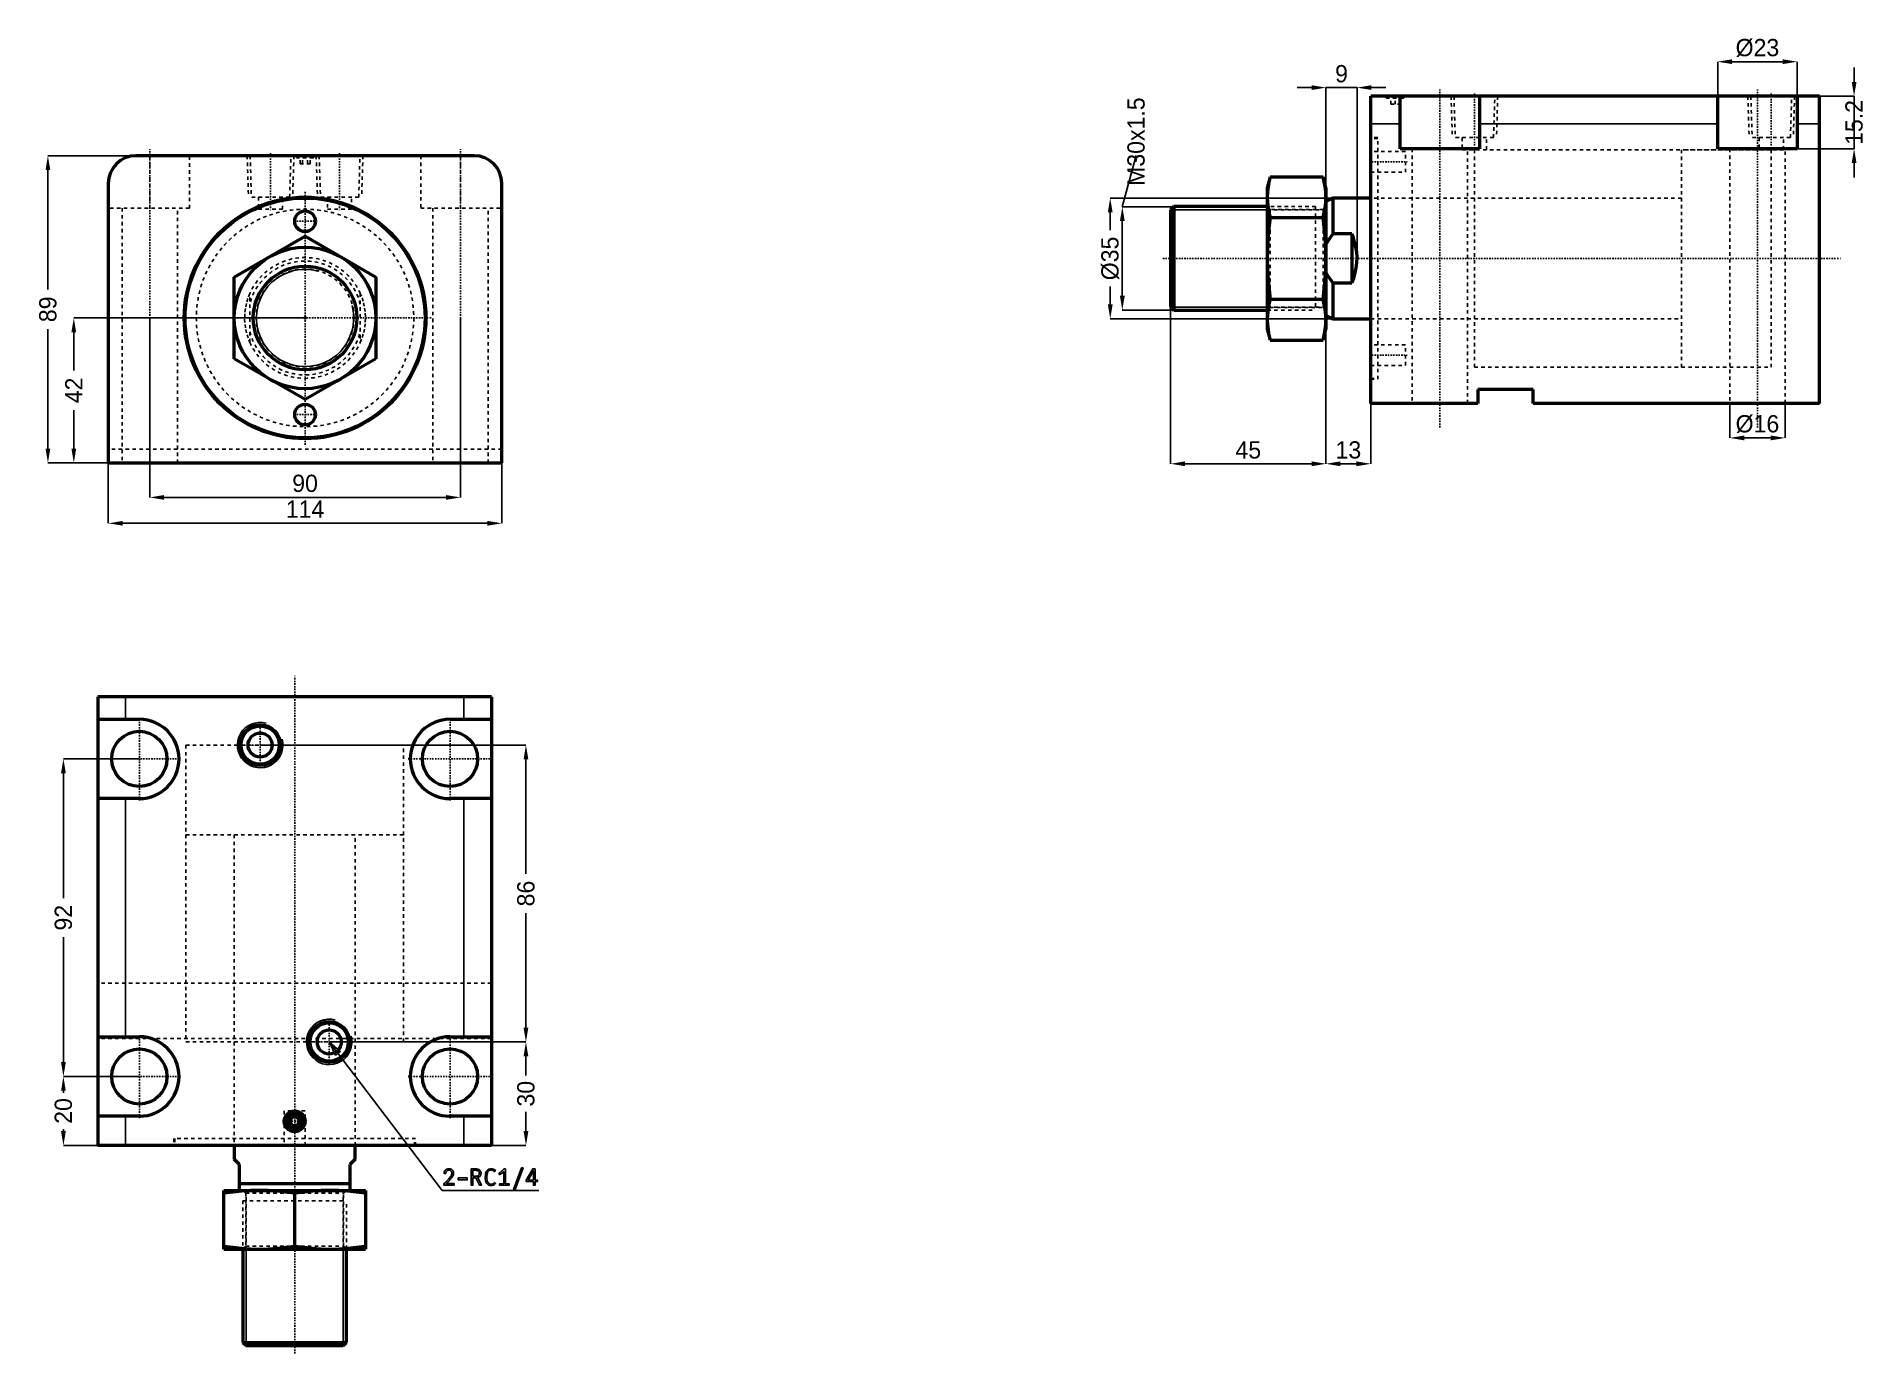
# Model space of a CAD drawing. Header units: millimetres. Extents: x -78 to 452, y -300 to 82.
import ezdxf

# ---------------------------------------------------------------- set-up
doc = ezdxf.new("R2010")
doc.units = ezdxf.units.MM
doc.linetypes.add('Center', pattern=[1.5, 0.45, -0.5, 0.05, -0.5])
doc.linetypes.add('Dashed', pattern=[2, 1, -1])
for name, color, linetype, lineweight in [('2d ConnectionPoints', 7, 'Continuous', 50), ('AM_0', 7, 'Continuous', 50), ('AM_4', 3, 'Continuous', 25), ('AM_5', 3, 'Continuous', 25), ('AM_7', 7, 'Center', 25), ('AM_9', 6, 'Dashed', 25)]:
    doc.layers.add(name, color=color, linetype=linetype, lineweight=lineweight)
doc.dimstyles.new('ISO-25', dxfattribs={"dimtxt": 2.5, "dimasz": 2.5, "dimexe": 1.25, "dimexo": 0.625, "dimtad": 1, "dimtxsty": 'Standard', "dimcen": 2.5, "dimadec": 0, "dimazin": 0, "dimtfac": 1, "dimtmove": 0, "dimatfit": 3, "dimfxl": 1, "dimarcsym": 0})

# ---------------------------------------------------------------- blocks, each defined once
blk = doc.blocks.new('1_CXHC_NUTM30X1_5_0_in_CXHC_A_EX_LA_63_60ST_0__CN_0')
at = {"layer": 'AM_0'}
for p, q in [((-20.5, 11.84), (0, 23.67)), ((0, 23.67), (20.5, 11.84)), ((-20.5, -11.84), (-20.5, 11.84)), ((20.5, 11.84), (20.5, -11.84)), ((0, -23.67), (-20.5, -11.84)), ((20.5, -11.84), (0, -23.67))]:
    blk.add_line(p, q, dxfattribs=at)
blk.add_circle((0, 0), 20.5, dxfattribs=at)
at = {"layer": 'AM_9'}
blk.add_circle((0, 0), 14.19, dxfattribs=at)
blk = doc.blocks.new('2_RODcxhc_a_sd_63_60_EX_0_in_CXHC_A_EX_LA_63_60ST_0__CN_0')
at = {"layer": 'AM_0'}
blk.add_circle((0, 0), 15, dxfattribs=at)
at = {"layer": 'AM_5'}
blk.add_arc((0, 0), 14.08, 75, 15, dxfattribs=at)
at = {"layer": 'AM_9'}
for p, q in [((-16, -7.09), (-16, 7.09)), ((16, 7.09), (16, -7.09))]:
    blk.add_line(p, q, dxfattribs=at)
for points in [[(-16, 7.09), (-16.56, 5.67), (-16.99, 4.2), (-17.29, 2.71), (-17.46, 1.19), (-17.5, -0.34), (-17.4, -1.86), (-17.17, -3.37), (-16.81, -4.85), (-16.33, -6.3), (-16, -7.09)], [(16, -7.09), (16.56, -5.67), (16.99, -4.2), (17.29, -2.71), (17.46, -1.19), (17.5, 0.34), (17.4, 1.86), (17.17, 3.37), (16.81, 4.85), (16.33, 6.3), (16, 7.09)]]:
    blk.add_lwpolyline(points, dxfattribs=at)
for radius, start, end in [(17.5, 23.8955, 156.1045), (16.5, 14.1411, 165.8589), (16.5, 194.1411, 345.8589), (17.5, 203.8955, 336.1045)]:
    blk.add_arc((0, 0), radius, start, end, dxfattribs=at)
blk = doc.blocks.new('3_bodycxhc_la_a_63_60_0_in_CXHC_A_EX_LA_63_60ST_0__CN_0')
at = {"layer": 'AM_0'}
for p, q in [((49, 47), (-49, 47)), ((-57, 39), (-57, -42)), ((57, -42), (57, 39)), ((-57, -42), (57, -42))]:
    blk.add_line(p, q, dxfattribs=at)
for centre, radius in [((0, 0), 35), ((0, 0), 34.75), ((0, 28), 3), ((0, -28), 3)]:
    blk.add_circle(centre, radius, dxfattribs=at)
for centre, start, end in [((-49, 39), 90, 180), ((49, 39), 360, 90)]:
    blk.add_arc(centre, 8, start, end, dxfattribs=at)
at = {"layer": 'AM_5', "linetype": 'Dashed'}
for p, q in [((-16.77, 47), (-16.39, 35)), ((-3.23, 47), (-3.61, 35)), ((3.23, 47), (3.61, 35)), ((16.77, 47), (16.39, 35))]:
    blk.add_line(p, q, dxfattribs=at)
at = {"layer": 'AM_7'}
for p, q in [((-45, -48.95), (-45, 48.95)), ((-10, 47.77), (-10, 30.73)), ((10, 47.77), (10, 30.73)), ((45, -48.95), (45, 48.95)), ((0, 47.03), (0, 46.37)), ((0, -36.75), (0, 36.75)), ((-3.15, 28), (3.15, 28)), ((-36.75, 0), (36.75, 0)), ((-3.15, -28), (3.15, -28))]:
    blk.add_line(p, q, dxfattribs=at)
at = {"layer": 'AM_9'}
for p, q in [((-45, 31.8), (-45, 47)), ((-33.5, 31.8), (-33.5, 47)), ((-15.91, 47), (-15.54, 35)), ((-4.46, 35), (-4.09, 47)), ((-3, 47), (-2.4, 46.4)), ((-2.1, 46.7), (-2.4, 46.4)), ((2.4, 46.4), (-2.4, 46.4)), ((2.1, 46.7), (-2.1, 46.7)), ((-1.44, 44.7), (-1.44, 46.7)), ((-1.44, 44.7), (1.44, 44.7)), ((-0.72, 44.7), (-0.72, 46.7)), ((0.72, 44.7), (0.72, 46.7)), ((1.44, 44.7), (1.44, 46.7)), ((2.4, 46.4), (2.1, 46.7)), ((2.4, 46.4), (3, 47)), ((4.09, 47), (4.46, 35)), ((15.54, 35), (15.91, 47)), ((33.5, 47), (33.5, 31.8)), ((45, 31.8), (45, 47)), ((-33.5, 31.8), (-57, 31.8)), ((-53, 31.8), (-53, -42)), ((-37, -42), (-37, 31.8)), ((-4.46, 35), (-15.54, 35)), ((-13.5, 35), (-13.5, 31.5)), ((-6.5, 31.5), (-6.5, 35)), ((15.54, 35), (4.46, 35)), ((6.5, 35), (6.5, 31.5)), ((13.5, 31.5), (13.5, 35)), ((33.5, 31.8), (57, 31.8)), ((37, 31.8), (37, -42)), ((53, -42), (53, 31.8)), ((-6.5, 31.5), (-13.5, 31.5)), ((13.5, 31.5), (6.5, 31.5)), ((57, -38), (-57, -38))]:
    blk.add_line(p, q, dxfattribs=at)
blk.add_circle((0, 0), 31.5, dxfattribs=at)
blk = doc.blocks.new('*D4')
at = {"layer": 'AM_5', "color": 0, "lineweight": -2}
for p, q in [((-57, -42), (-57, -59.5)), ((57, -42), (57, -59.5)), ((-52.83, -59.5), (52.83, -59.5))]:
    blk.add_line(p, q, dxfattribs=at)
at = {"layer": 'AM_5', "color": 0}
for points in [[(-52.83, -58.81), (-52.83, -60.19), (-57, -59.5)], [(52.83, -60.19), (52.83, -58.81), (57, -59.5)]]:
    blk.add_solid(points, dxfattribs=at)
at = {"layer": 'Defpoints', "color": 0}
for p in [(-57, -42), (57, -42), (57, -59.5)]:
    blk.add_point(p, dxfattribs=at)
at = {"layer": 'AM_5', "color": 0, "insert": (0, -55.39), "char_height": 5, "attachment_point": 5}
blk.add_mtext('114', dxfattribs=at)
blk = doc.blocks.new('*D5')
at = {"layer": 'AM_5', "color": 0, "lineweight": -2}
for p, q in [((-45, 0), (-45, -52)), ((45, 0), (45, -52)), ((-40.83, -52), (40.83, -52))]:
    blk.add_line(p, q, dxfattribs=at)
at = {"layer": 'AM_5', "color": 0}
for points in [[(-40.83, -51.31), (-40.83, -52.69), (-45, -52)], [(40.83, -52.69), (40.83, -51.31), (45, -52)]]:
    blk.add_solid(points, dxfattribs=at)
at = {"layer": 'Defpoints', "color": 0}
for p in [(-45, 0), (45, 0), (45, -52)]:
    blk.add_point(p, dxfattribs=at)
at = {"layer": 'AM_5', "color": 0, "insert": (0, -47.95), "char_height": 5, "attachment_point": 5}
blk.add_mtext('90', dxfattribs=at)
blk = doc.blocks.new('*D6')
at = {"layer": 'AM_5', "color": 0, "lineweight": -2}
for p, q in [((-49, 47), (-74.5, 47)), ((-74.5, 42.83), (-74.5, 8.22)), ((-74.5, -37.83), (-74.5, -3.22)), ((-57, -42), (-74.5, -42))]:
    blk.add_line(p, q, dxfattribs=at)
at = {"layer": 'AM_5', "color": 0}
for points in [[(-73.81, 42.83), (-75.19, 42.83), (-74.5, 47)], [(-75.19, -37.83), (-73.81, -37.83), (-74.5, -42)]]:
    blk.add_solid(points, dxfattribs=at)
at = {"layer": 'Defpoints', "color": 0}
for p in [(-74.5, 47), (-49, 47), (-57, -42)]:
    blk.add_point(p, dxfattribs=at)
at = {"layer": 'AM_5', "color": 0, "insert": (-74.5, 2.5), "char_height": 5, "attachment_point": 5, "rotation": 90}
blk.add_mtext('89', dxfattribs=at)
blk = doc.blocks.new('*D7')
at = {"layer": 'AM_5', "color": 0, "lineweight": -2}
for p, q in [((0, 0), (-67, 0)), ((-67, -4.17), (-67, -15.25)), ((-67, -37.83), (-67, -26.75)), ((-57, -42), (-67, -42))]:
    blk.add_line(p, q, dxfattribs=at)
at = {"layer": 'AM_5', "color": 0}
for points in [[(-66.31, -4.17), (-67.69, -4.17), (-67, 0)], [(-67.69, -37.83), (-66.31, -37.83), (-67, -42)]]:
    blk.add_solid(points, dxfattribs=at)
at = {"layer": 'Defpoints', "color": 0}
for p in [(-67, 0), (0, 0), (-57, -42)]:
    blk.add_point(p, dxfattribs=at)
at = {"layer": 'AM_5', "color": 0, "insert": (-67, -21), "char_height": 5, "attachment_point": 5, "rotation": 90}
blk.add_mtext('42', dxfattribs=at)
blk = doc.blocks.new('1_CXHC_NUTM30X1_5_0_in_CXHC_A_EX_LA_63_60ST_0__CN_2')
at = {"layer": 'AM_0'}
for p, q in [((-29.15, 23.67), (-30, 20.5)), ((-29.15, 23.67), (-13.85, 23.67)), ((-13, 20.5), (-13.85, 23.67)), ((-30, 20.5), (-30, -20.5)), ((-13, 20.5), (-13, -20.5)), ((-29.15, 11.84), (-13.85, 11.84)), ((-29.15, -11.84), (-13.85, -11.84)), ((-30, -20.5), (-29.15, -23.67)), ((-13.85, -23.67), (-13, -20.5)), ((-29.15, -23.67), (-13.85, -23.67))]:
    blk.add_line(p, q, dxfattribs=at)
for points in [[(-29.15, 23.67), (-29.51, 22.2), (-29.77, 20.73), (-29.94, 19.24), (-30, 17.75)], [(-13, 17.75), (-13.06, 19.23), (-13.22, 20.71), (-13.49, 22.19), (-13.85, 23.67)], [(-30, 17.75), (-29.94, 16.27), (-29.78, 14.79), (-29.51, 13.31), (-29.15, 11.84)], [(-13.85, 11.84), (-13.49, 13.31), (-13.23, 14.78), (-13.06, 16.27), (-13, 17.75)], [(-29.15, 11.84), (-29.51, 8.89), (-29.77, 5.94), (-29.94, 2.97), (-30, 0)], [(-13, 0), (-13.06, 3.05), (-13.24, 6.09), (-13.5, 8.97), (-13.85, 11.84)], [(-30, 0), (-29.94, -3.05), (-29.76, -6.09), (-29.5, -8.97), (-29.15, -11.84)], [(-13.85, -11.84), (-13.49, -8.89), (-13.23, -5.94), (-13.06, -2.97), (-13, 0)], [(-29.15, -11.84), (-29.51, -13.31), (-29.77, -14.78), (-29.94, -16.27), (-30, -17.75)], [(-13, -17.75), (-13.06, -16.27), (-13.22, -14.79), (-13.49, -13.31), (-13.85, -11.84)], [(-30, -17.75), (-29.94, -19.23), (-29.78, -20.71), (-29.51, -22.19), (-29.15, -23.67)], [(-13.85, -23.67), (-13.49, -22.2), (-13.23, -20.73), (-13.06, -19.24), (-13, -17.75)]]:
    blk.add_lwpolyline(points, dxfattribs=at)
at = {"layer": 'AM_9'}
for p, q in [((-29.19, 14.19), (-30, 15)), ((-13.81, 14.19), (-29.19, 14.19)), ((-29.19, 14.19), (-29.19, -14.19)), ((-13, 15), (-13.81, 14.19)), ((-13.81, 14.19), (-13.81, -14.19)), ((-30, -15), (-29.19, -14.19)), ((-29.19, -14.19), (-13.81, -14.19)), ((-13.81, -14.19), (-13, -15))]:
    blk.add_line(p, q, dxfattribs=at)
blk = doc.blocks.new('2_RODcxhc_a_sd_63_60_EX_0_in_CXHC_A_EX_LA_63_60ST_0__CN_2')
at = {"layer": 'AM_0'}
for p, q in [((-11, 17.5), (-13, 16.5)), ((0, 17.5), (-11, 17.5)), ((-11, 17.5), (-11, 7.09)), ((-57.08, 15), (-58, 14.08)), ((-58, 14.08), (-58, -14.08)), ((-30, 15), (-57.08, 15)), ((-57.08, 15), (-57.08, -15)), ((-5.5, 7.09), (-11, 7.09)), ((-5.5, 7.09), (-5.5, -7.09)), ((-11, -7.09), (-5.5, -7.09)), ((-11, -7.09), (-11, -17.5)), ((-58, -14.08), (-57.08, -15)), ((-57.08, -15), (-30, -15)), ((-13, -16.5), (-11, -17.5)), ((-11, -17.5), (0, -17.5))]:
    blk.add_line(p, q, dxfattribs=at)
for points in [[(-11, 7.09), (-12.08, 5.62), (-13, 4.03)], [(-5.5, -7.09), (-4.94, -5.67), (-4.51, -4.2), (-4.21, -2.71), (-4.04, -1.19), (-4, 0.34), (-4.1, 1.86), (-4.33, 3.37), (-4.69, 4.85), (-5.17, 6.3), (-5.5, 7.09)], [(-13, -4.03), (-12.53, -4.91), (-11.99, -5.75), (-11, -7.09)]]:
    blk.add_lwpolyline(points, dxfattribs=at)
at = {"layer": 'AM_5'}
for p, q in [((-58, 14.08), (-30, 14.08)), ((-58, -14.08), (-30, -14.08))]:
    blk.add_line(p, q, dxfattribs=at)
at = {"layer": 'AM_5', "linetype": 'Dashed'}
for p, q in [((-30, 14.08), (-16, 14.08)), ((-30, -14.08), (-16, -14.08))]:
    blk.add_line(p, q, dxfattribs=at)
at = {"layer": 'AM_7'}
blk.add_line((-60.25, 0), (136.5, 0), dxfattribs=at)
at = {"layer": 'AM_9'}
for p, q in [((116, 31.5), (90, 31.5)), ((90, 31.5), (90, -31.5)), ((116, 31.5), (116, -31.5)), ((90, 17.5), (0, 17.5)), ((-16, 15), (-30, 15)), ((-16, 15), (-16, -15)), ((-13, 14.08), (-16, 14.08)), ((-30, -15), (-16, -15)), ((-16, -14.08), (-13, -14.08)), ((0, -17.5), (90, -17.5)), ((90, -31.5), (116, -31.5))]:
    blk.add_line(p, q, dxfattribs=at)
blk = doc.blocks.new('3_bodycxhc_la_a_63_60_0_in_CXHC_A_EX_LA_63_60ST_0__CN_2')
at = {"layer": 'AM_0'}
for p, q in [((0, -42), (0, 47)), ((130, 47), (0, 47)), ((8.5, 31.8), (8.5, 47)), ((31.5, 47), (31.5, 31.8)), ((100.5, 31.8), (100.5, 47)), ((123.5, 47), (123.5, 31.8)), ((130, -42), (130, 47)), ((31.5, 31.8), (8.5, 31.8)), ((123.5, 31.8), (100.5, 31.8)), ((31, -42), (0, -42)), ((31, -38), (31, -42)), ((47, -38), (31, -38)), ((47, -42), (47, -38)), ((130, -42), (47, -42))]:
    blk.add_line(p, q, dxfattribs=at)
at = {"layer": 'AM_4'}
for p, q in [((8.5, 39), (0, 39)), ((100.5, 39), (31.5, 39)), ((130, 39), (123.5, 39))]:
    blk.add_line(p, q, dxfattribs=at)
at = {"layer": 'AM_5', "linetype": 'Dashed'}
for p, q in [((23.23, 47), (23.61, 35)), ((36.77, 47), (36.39, 35)), ((109.23, 47), (109.61, 35)), ((122.77, 47), (122.39, 35))]:
    blk.add_line(p, q, dxfattribs=at)
at = {"layer": 'AM_7'}
for p, q in [((20, -48.95), (20, 48.95)), ((30, 47.77), (30, 30.73)), ((112, -48.95), (112, 48.95)), ((116, 47.77), (116, 30.73)), ((7, 47.03), (7, 46.37)), ((-0.5, 28), (10.5, 28)), ((-0.5, -28), (10.5, -28))]:
    blk.add_line(p, q, dxfattribs=at)
at = {"layer": 'AM_9'}
for p, q in [((4, 47), (4.6, 46.4)), ((4.9, 46.7), (4.6, 46.4)), ((9.4, 46.4), (4.6, 46.4)), ((9.1, 46.7), (4.9, 46.7)), ((5.75, 44.7), (5.75, 46.7)), ((5.75, 44.7), (8.25, 44.7)), ((7, 44.7), (7, 46.7)), ((8.25, 44.7), (8.25, 46.7)), ((9.4, 46.4), (9.1, 46.7)), ((9.4, 46.4), (10, 47)), ((24.09, 47), (24.46, 35)), ((35.54, 35), (35.91, 47)), ((110.09, 47), (110.46, 35)), ((121.54, 35), (121.91, 47)), ((2, 35), (0, 35)), ((2, 34.75), (0, 34.75)), ((2, -35), (2, 35)), ((12, 31.8), (12, -42)), ((35.54, 35), (24.46, 35)), ((26.5, 35), (26.5, 31.5)), ((28, -42), (28, 31.8)), ((33.5, 31.5), (33.5, 35)), ((104, 31.8), (104, -42)), ((121.54, 35), (110.46, 35)), ((112.5, 35), (112.5, 31.5)), ((119.5, 31.5), (119.5, 35)), ((120, -42), (120, 31.8)), ((10, 31), (0, 31)), ((10, 25), (10, 31)), ((119.5, 31.5), (26.5, 31.5)), ((30, 31.5), (30, -31.5)), ((116, 31.5), (116, -31.5)), ((0, 25), (10, 25)), ((30, 17.5), (0, 17.5)), ((0, -17.5), (30, -17.5)), ((10, -25), (0, -25)), ((10, -31), (10, -25)), ((0, -31), (10, -31)), ((30, -31.5), (116, -31.5)), ((0, -34.75), (2, -34.75)), ((0, -35), (2, -35))]:
    blk.add_line(p, q, dxfattribs=at)
blk = doc.blocks.new('*D20')
at = {"layer": 'AM_5', "color": 0, "lineweight": -2}
for p, q in [((412.76, -24.76), (412.76, -34.76)), ((428.76, -24.76), (428.76, -34.76)), ((416.93, -34.76), (424.6, -34.76))]:
    blk.add_line(p, q, dxfattribs=at)
at = {"layer": 'AM_5', "color": 0}
for points in [[(416.93, -34.06), (416.93, -35.45), (412.76, -34.76)], [(424.6, -35.45), (424.6, -34.06), (428.76, -34.76)]]:
    blk.add_solid(points, dxfattribs=at)
at = {"layer": 'Defpoints', "color": 0}
for p in [(412.76, -24.76), (428.76, -24.76), (428.76, -34.76)]:
    blk.add_point(p, dxfattribs=at)
at = {"layer": 'AM_5', "color": 0, "insert": (420.76, -30.76), "char_height": 5, "attachment_point": 5}
blk.add_mtext('Ø16', dxfattribs=at)
blk = doc.blocks.new('*D21')
at = {"layer": 'AM_5', "color": 0, "lineweight": -2}
for p, q in [((409.26, 64.24), (409.26, 74.24)), ((413.43, 74.24), (428.1, 74.24)), ((432.26, 64.24), (432.26, 74.24))]:
    blk.add_line(p, q, dxfattribs=at)
at = {"layer": 'AM_5', "color": 0}
for points in [[(413.43, 74.94), (413.43, 73.55), (409.26, 74.24)], [(428.1, 73.55), (428.1, 74.94), (432.26, 74.24)]]:
    blk.add_solid(points, dxfattribs=at)
at = {"layer": 'Defpoints', "color": 0}
for p in [(432.26, 74.24), (409.26, 64.24), (432.26, 64.24)]:
    blk.add_point(p, dxfattribs=at)
at = {"layer": 'AM_5', "color": 0, "insert": (420.76, 78.24), "char_height": 5, "attachment_point": 5}
blk.add_mtext('Ø23', dxfattribs=at)
blk = doc.blocks.new('*D22')
at = {"layer": 'AM_5', "color": 0, "lineweight": -2}
for p, q in [((448.76, 68.41), (448.76, 72.58)), ((432.26, 64.24), (448.76, 64.24)), ((448.76, 64.24), (448.76, 49.04)), ((432.26, 49.04), (448.76, 49.04)), ((448.76, 44.88), (448.76, 40.71))]:
    blk.add_line(p, q, dxfattribs=at)
at = {"layer": 'AM_5', "color": 0}
for points in [[(448.07, 68.41), (449.46, 68.41), (448.76, 64.24)], [(449.46, 44.88), (448.07, 44.88), (448.76, 49.04)]]:
    blk.add_solid(points, dxfattribs=at)
at = {"layer": 'Defpoints', "color": 0}
for p in [(432.26, 64.24), (432.26, 49.04), (448.76, 49.04)]:
    blk.add_point(p, dxfattribs=at)
at = {"layer": 'AM_5', "color": 0, "insert": (448.76, 56.64), "char_height": 5, "attachment_point": 5, "rotation": 90}
blk.add_mtext('15.2', dxfattribs=at)
blk = doc.blocks.new('*D23')
at = {"layer": 'AM_5', "color": 0, "lineweight": -2}
for p, q in [((295.76, 17.24), (295.76, -42.26)), ((308.76, -24.76), (308.76, -42.26)), ((299.93, -42.26), (304.6, -42.26))]:
    blk.add_line(p, q, dxfattribs=at)
at = {"layer": 'AM_5', "color": 0}
for points in [[(299.93, -41.56), (299.93, -42.95), (295.76, -42.26)], [(304.6, -42.95), (304.6, -41.56), (308.76, -42.26)]]:
    blk.add_solid(points, dxfattribs=at)
at = {"layer": 'Defpoints', "color": 0}
for p in [(295.76, 17.24), (308.76, -24.76), (308.76, -42.26)]:
    blk.add_point(p, dxfattribs=at)
at = {"layer": 'AM_5', "color": 0, "insert": (302.26, -38.26), "char_height": 5, "attachment_point": 5}
blk.add_mtext('13', dxfattribs=at)
blk = doc.blocks.new('*D24')
at = {"layer": 'AM_5', "color": 0, "lineweight": -2}
for p, q in [((291.6, 66.74), (287.43, 66.74)), ((295.76, 17.24), (295.76, 66.74)), ((295.76, 66.74), (304.76, 66.74)), ((304.76, 17.24), (304.76, 66.74)), ((308.93, 66.74), (313.1, 66.74))]:
    blk.add_line(p, q, dxfattribs=at)
at = {"layer": 'AM_5', "color": 0}
for points in [[(291.6, 66.05), (291.6, 67.44), (295.76, 66.74)], [(308.93, 67.44), (308.93, 66.05), (304.76, 66.74)]]:
    blk.add_solid(points, dxfattribs=at)
at = {"layer": 'Defpoints', "color": 0}
for p in [(304.76, 66.74), (295.76, 17.24), (304.76, 17.24)]:
    blk.add_point(p, dxfattribs=at)
at = {"layer": 'AM_5', "color": 0, "insert": (300.26, 70.74), "char_height": 5, "attachment_point": 5}
blk.add_mtext('9', dxfattribs=at)
blk = doc.blocks.new('*D25')
at = {"layer": 'AM_5', "color": 0, "lineweight": -2}
for p, q in [((250.76, 17.24), (250.76, -42.26)), ((295.76, 17.24), (295.76, -42.26)), ((254.93, -42.26), (291.6, -42.26))]:
    blk.add_line(p, q, dxfattribs=at)
at = {"layer": 'AM_5', "color": 0}
for points in [[(254.93, -41.56), (254.93, -42.95), (250.76, -42.26)], [(291.6, -42.95), (291.6, -41.56), (295.76, -42.26)]]:
    blk.add_solid(points, dxfattribs=at)
at = {"layer": 'Defpoints', "color": 0}
for p in [(250.76, 17.24), (295.76, 17.24), (295.76, -42.26)]:
    blk.add_point(p, dxfattribs=at)
at = {"layer": 'AM_5', "color": 0, "insert": (273.26, -38.26), "char_height": 5, "attachment_point": 5}
blk.add_mtext('45', dxfattribs=at)
blk = doc.blocks.new('*D26')
at = {"layer": 'AM_5', "color": 0, "lineweight": -2}
for p, q in [((297.76, 34.74), (233.26, 34.74)), ((233.26, 30.58), (233.26, 25.41)), ((233.26, 3.91), (233.26, 9.08)), ((297.76, -0.26), (233.26, -0.26))]:
    blk.add_line(p, q, dxfattribs=at)
at = {"layer": 'AM_5', "color": 0}
for points in [[(233.96, 30.58), (232.57, 30.58), (233.26, 34.74)], [(232.57, 3.91), (233.96, 3.91), (233.26, -0.26)]]:
    blk.add_solid(points, dxfattribs=at)
at = {"layer": 'Defpoints', "color": 0}
for p in [(233.26, 34.74), (297.76, 34.74), (297.76, -0.26)]:
    blk.add_point(p, dxfattribs=at)
at = {"layer": 'AM_5', "color": 0, "insert": (233.26, 17.24), "char_height": 5, "attachment_point": 5, "rotation": 90}
blk.add_mtext('Ø35', dxfattribs=at)
blk = doc.blocks.new('*D27')
at = {"layer": 'AM_5', "color": 0, "lineweight": -2}
for p, q in [((236.76, 32.24), (240.76, 47.08)), ((251.76, 32.24), (236.76, 32.24)), ((236.76, 6.41), (236.76, 28.08)), ((251.76, 2.24), (236.76, 2.24))]:
    blk.add_line(p, q, dxfattribs=at)
at = {"layer": 'AM_5', "color": 0}
for points in [[(237.46, 28.08), (236.07, 28.08), (236.76, 32.24)], [(236.07, 6.41), (237.46, 6.41), (236.76, 2.24)]]:
    blk.add_solid(points, dxfattribs=at)
at = {"layer": 'Defpoints', "color": 0}
for p in [(236.76, 32.24), (251.76, 32.24), (251.76, 2.24)]:
    blk.add_point(p, dxfattribs=at)
at = {"layer": 'AM_5', "color": 0, "insert": (240.76, 51.08), "char_height": 5, "attachment_point": 5, "rotation": 90}
blk.add_mtext('M30x1.5', dxfattribs=at)
blk = doc.blocks.new('1_CXHC_NUTM30X1_5_0_in_CXHC_A_EX_LA_63_60ST_0__CN_4')
at = {"layer": 'AM_0'}
for p, q in [((-20.5, -30), (-20.5, -13)), ((-20.5, -13), (20.5, -13)), ((0, -29.15), (0, -13.85)), ((20.5, -13), (20.5, -30)), ((-20.5, -30), (20.5, -30))]:
    blk.add_line(p, q, dxfattribs=at)
for points in [[(-10.25, -13), (-12.81, -13.06), (-15.38, -13.22), (-17.94, -13.49), (-20.5, -13.85)], [(0, -13.85), (-2.55, -13.49), (-5.1, -13.23), (-7.67, -13.06), (-10.25, -13)], [(10.25, -13), (7.69, -13.06), (5.12, -13.22), (2.56, -13.49), (0, -13.85)], [(20.5, -13.85), (17.95, -13.49), (15.4, -13.23), (12.83, -13.06), (10.25, -13)], [(-20.5, -29.15), (-17.95, -29.51), (-15.4, -29.77), (-12.83, -29.94), (-10.25, -30)], [(-10.25, -30), (-7.69, -29.94), (-5.12, -29.78), (-2.56, -29.51), (0, -29.15)], [(0, -29.15), (2.55, -29.51), (5.1, -29.77), (7.67, -29.94), (10.25, -30)], [(10.25, -30), (12.81, -29.94), (15.38, -29.78), (17.94, -29.51), (20.5, -29.15)]]:
    blk.add_lwpolyline(points, dxfattribs=at)
at = {"layer": 'AM_9'}
for p, q in [((-15, -13), (-14.19, -13.81)), ((-14.19, -13.81), (-14.19, -29.19)), ((-14.19, -13.81), (14.19, -13.81)), ((14.19, -13.81), (15, -13)), ((14.19, -29.19), (14.19, -13.81)), ((-14.19, -29.19), (-15, -30)), ((-14.19, -29.19), (14.19, -29.19)), ((15, -30), (14.19, -29.19))]:
    blk.add_line(p, q, dxfattribs=at)
blk = doc.blocks.new('2_RODcxhc_a_sd_63_60_EX_0_in_CXHC_A_EX_LA_63_60ST_0__CN_4')
at = {"layer": 'AM_0'}
for p, q in [((-17.5, 0), (-17.5, -4)), ((17.5, -4), (17.5, 0)), ((-16, -5.5), (-17.5, -4)), ((17.5, -4), (16, -5.5)), ((-16, -13), (-16, -5.5)), ((16, -5.5), (16, -13)), ((-16, -11), (16, -11)), ((-15, -30), (-15, -57.08)), ((15, -57.08), (15, -30)), ((-15, -57.08), (-14.08, -58)), ((-15, -57.08), (15, -57.08)), ((-14.08, -58), (14.08, -58)), ((14.08, -58), (15, -57.08))]:
    blk.add_line(p, q, dxfattribs=at)
at = {"layer": 'AM_5', "linetype": 'Dashed'}
for p, q in [((-15, -16), (15, -16)), ((-14.08, -30), (-14.08, -16)), ((14.08, -30), (14.08, -16))]:
    blk.add_line(p, q, dxfattribs=at)
at = {"layer": 'AM_5'}
for p, q in [((-14.08, -58), (-14.08, -30)), ((14.08, -58), (14.08, -30))]:
    blk.add_line(p, q, dxfattribs=at)
at = {"layer": 'AM_7'}
blk.add_line((0, -60.25), (0, 136.5), dxfattribs=at)
at = {"layer": 'AM_9'}
for p, q in [((-31.5, 116), (31.5, 116)), ((-31.5, 116), (-31.5, 90)), ((31.5, 90), (31.5, 116)), ((-31.5, 90), (31.5, 90)), ((-17.5, 90), (-17.5, 0)), ((17.5, 0), (17.5, 90)), ((-14.08, -13), (-14.08, -16)), ((14.08, -16), (14.08, -13)), ((-15, -16), (-15, -30)), ((15, -30), (15, -16))]:
    blk.add_line(p, q, dxfattribs=at)
blk = doc.blocks.new('3_bodycxhc_la_a_63_60_0_in_CXHC_A_EX_LA_63_60ST_0__CN_4')
at = {"layer": 'AM_0'}
for p, q in [((-57, 130), (-57, 0)), ((57, 130), (-57, 130)), ((57, 130), (57, 0)), ((-57, 123.5), (-45, 123.5)), ((45, 123.5), (57, 123.5)), ((-45, 100.5), (-57, 100.5)), ((57, 100.5), (45, 100.5)), ((-57, 31.5), (-45, 31.5)), ((45, 31.5), (57, 31.5)), ((-45, 8.5), (-57, 8.5)), ((-0.72, 8.25), (-1.44, 7)), ((-1.44, 7), (-0.72, 5.75)), ((0.72, 8.25), (-0.72, 8.25)), ((-0.72, 5.75), (0.72, 5.75)), ((1.44, 7), (0.72, 8.25)), ((0.72, 5.75), (1.44, 7)), ((57, 8.5), (45, 8.5)), ((57, 0), (-57, 0))]:
    blk.add_line(p, q, dxfattribs=at)
for centre, radius in [((-10, 116), 5.91), ((-45, 112), 8), ((-10, 116), 5.54), ((-10, 116), 3.5), ((45, 112), 8), ((10, 30), 5.91), ((10, 30), 5.54), ((10, 30), 3.5), ((-45, 20), 8), ((45, 20), 8), ((0, 7), 3), ((0, 7), 2.4), ((0, 7), 2.1)]:
    blk.add_circle(centre, radius, dxfattribs=at)
for centre, start, end in [((-45, 112), 270, 90), ((45, 112), 90, 270), ((-45, 20), 270, 90), ((45, 20), 90, 270)]:
    blk.add_arc(centre, 11.5, start, end, dxfattribs=at)
at = {"layer": 'AM_4'}
for p, q in [((-49, 130), (-49, 123.5)), ((49, 130), (49, 123.5)), ((-49, 100.5), (-49, 31.5)), ((49, 100.5), (49, 31.5)), ((-49, 8.5), (-49, 0)), ((49, 8.5), (49, 0))]:
    blk.add_line(p, q, dxfattribs=at)
at = {"layer": 'AM_5'}
for centre in [(-10, 116), (10, 30)]:
    blk.add_arc(centre, 6.58, 75, 15, dxfattribs=at)
at = {"layer": 'AM_7'}
for p, q in [((-45, 99.93), (-45, 124.07)), ((-10, 109.79), (-10, 122.21)), ((45, 99.93), (45, 124.07)), ((-57.07, 112), (-32.92, 112)), ((-16.21, 116), (-3.79, 116)), ((32.92, 112), (57.07, 112)), ((-45, 7.93), (-45, 32.08)), ((10, 23.79), (10, 36.21)), ((45, 7.93), (45, 32.08)), ((3.79, 30), (16.21, 30)), ((-57.07, 20), (-32.92, 20)), ((32.92, 20), (57.07, 20)), ((-3.15, 7), (3.15, 7))]:
    blk.add_line(p, q, dxfattribs=at)
at = {"layer": 'AM_9'}
for p, q in [((-31.5, 116), (31.5, 116)), ((-31.5, 116), (-31.5, 30)), ((31.5, 30), (31.5, 116)), ((57, 47), (-57, 47)), ((57, 31), (-57, 31)), ((-31.5, 30), (31.5, 30)), ((-17.5, 30), (-17.5, 0)), ((17.5, 0), (17.5, 30)), ((3, 10), (-3, 10)), ((-3, 10), (-3, 0)), ((3, 0), (3, 10)), ((35, 2), (-35, 2)), ((-35, 2), (-35, 0)), ((-34.75, 2), (-34.75, 0)), ((34.75, 0), (34.75, 2)), ((35, 0), (35, 2))]:
    blk.add_line(p, q, dxfattribs=at)
blk = doc.blocks.new('*D36')
at = {"layer": 'AM_5', "color": 0, "lineweight": -2}
for p, q in [((-48.01, -219.77), (-70.01, -219.77)), ((-70.01, -223.93), (-70.01, -224.52)), ((-70.01, -235.6), (-70.01, -235.02)), ((-60.01, -239.77), (-70.01, -239.77))]:
    blk.add_line(p, q, dxfattribs=at)
at = {"layer": 'AM_5', "color": 0}
for points in [[(-69.31, -223.93), (-70.7, -223.93), (-70.01, -219.77)], [(-70.7, -235.6), (-69.31, -235.6), (-70.01, -239.77)]]:
    blk.add_solid(points, dxfattribs=at)
at = {"layer": 'Defpoints', "color": 0}
for p in [(-70.01, -219.77), (-48.01, -219.77), (-60.01, -239.77)]:
    blk.add_point(p, dxfattribs=at)
at = {"layer": 'AM_5', "color": 0, "insert": (-70.01, -229.77), "char_height": 5, "attachment_point": 5, "rotation": 90}
blk.add_mtext('20', dxfattribs=at)
blk = doc.blocks.new('*D37')
at = {"layer": 'AM_5', "color": 0, "lineweight": -2}
for p, q in [((-48.01, -127.77), (-70.01, -127.77)), ((-70.01, -131.93), (-70.01, -168.1)), ((-70.01, -215.6), (-70.01, -179.43)), ((-48.01, -219.77), (-70.01, -219.77))]:
    blk.add_line(p, q, dxfattribs=at)
at = {"layer": 'AM_5', "color": 0}
for points in [[(-69.31, -131.93), (-70.7, -131.93), (-70.01, -127.77)], [(-70.7, -215.6), (-69.31, -215.6), (-70.01, -219.77)]]:
    blk.add_solid(points, dxfattribs=at)
at = {"layer": 'Defpoints', "color": 0}
for p in [(-70.01, -127.77), (-48.01, -127.77), (-48.01, -219.77)]:
    blk.add_point(p, dxfattribs=at)
at = {"layer": 'AM_5', "color": 0, "insert": (-70.01, -173.77), "char_height": 5, "attachment_point": 5, "rotation": 90}
blk.add_mtext('92', dxfattribs=at)
blk = doc.blocks.new('*D38')
at = {"layer": 'AM_5', "color": 0, "lineweight": -2}
for p, q in [((6.99, -209.77), (63.99, -209.77)), ((63.99, -213.93), (63.99, -219.52)), ((63.99, -235.6), (63.99, -230.02)), ((53.99, -239.77), (63.99, -239.77))]:
    blk.add_line(p, q, dxfattribs=at)
at = {"layer": 'AM_5', "color": 0}
for points in [[(64.69, -213.93), (63.3, -213.93), (63.99, -209.77)], [(63.3, -235.6), (64.69, -235.6), (63.99, -239.77)]]:
    blk.add_solid(points, dxfattribs=at)
at = {"layer": 'Defpoints', "color": 0}
for p in [(6.99, -209.77), (53.99, -239.77), (63.99, -239.77)]:
    blk.add_point(p, dxfattribs=at)
at = {"layer": 'AM_5', "color": 0, "insert": (63.99, -224.77), "char_height": 5, "attachment_point": 5, "rotation": 90}
blk.add_mtext('30', dxfattribs=at)
blk = doc.blocks.new('*D39')
at = {"layer": 'AM_5', "color": 0, "lineweight": -2}
for p, q in [((-13.01, -123.77), (63.99, -123.77)), ((63.99, -127.93), (63.99, -161.1)), ((63.99, -205.6), (63.99, -172.43)), ((6.99, -209.77), (63.99, -209.77))]:
    blk.add_line(p, q, dxfattribs=at)
at = {"layer": 'AM_5', "color": 0}
for points in [[(64.69, -127.93), (63.3, -127.93), (63.99, -123.77)], [(63.3, -205.6), (64.69, -205.6), (63.99, -209.77)]]:
    blk.add_solid(points, dxfattribs=at)
at = {"layer": 'Defpoints', "color": 0}
for p in [(-13.01, -123.77), (63.99, -123.77), (6.99, -209.77)]:
    blk.add_point(p, dxfattribs=at)
at = {"layer": 'AM_5', "color": 0, "insert": (63.99, -166.77), "char_height": 5, "attachment_point": 5, "rotation": 90}
blk.add_mtext('86', dxfattribs=at)

msp = doc.modelspace()

# ---------------------------------------------------------------- linework, layer by layer
at = {"layer": '2d ConnectionPoints'}
for p in [(308.762, 17.243), (308.762, 17.243), (0, 0), (0, 0), (-3.007, -239.765), (-3.007, -239.765)]:
    msp.add_point(p, dxfattribs=at)
at = {"layer": 'AM_5'}
for p, q in [((39.743, -252.765), (6.993, -209.765)), ((67.743, -252.765), (39.743, -252.765))]:
    msp.add_line(p, q, dxfattribs=at)
for points in [[(6.993, -209.765), (10.181, -212.575), (8.855, -213.585), (6.993, -209.765)], [(40.39, -250.654), (40.39, -250.654), (40.604, -250.459), (40.909, -250.173), (40.909, -250.173), (41.195, -249.896), (41.375, -249.717), (41.375, -249.717), (41.547, -249.536), (41.794, -249.252), (41.794, -249.252), (42.027, -248.952), (42.174, -248.743), (42.174, -248.743), (42.304, -248.536), (42.445, -248.24), (42.445, -248.24), (42.521, -247.962), (42.535, -247.788), (42.535, -247.788), (42.531, -247.69), (42.508, -247.551), (42.508, -247.551), (42.464, -247.423), (42.425, -247.343), (42.425, -247.343), (42.377, -247.268), (42.293, -247.17), (42.293, -247.17), (42.195, -247.087), (42.121, -247.04), (42.121, -247.04), (42.042, -247.002), (41.916, -246.96), (41.916, -246.96), (41.781, -246.937), (41.687, -246.933), (41.687, -246.933), (41.583, -246.937), (41.435, -246.961), (41.435, -246.961), (41.298, -247.004), (41.212, -247.044), (41.212, -247.044), (41.133, -247.092), (41.027, -247.179), (41.027, -247.179), (40.938, -247.284), (40.887, -247.364), (40.887, -247.364), (40.845, -247.451), (40.8, -247.592), (40.8, -247.592), (40.775, -247.748), (40.77, -247.859), (40.283, -247.859), (40.283, -247.859), (40.29, -247.693), (40.33, -247.46), (40.33, -247.46), (40.404, -247.25), (40.471, -247.122), (40.471, -247.122), (40.552, -247.004), (40.693, -246.85), (40.693, -246.85), (40.857, -246.723), (40.98, -246.654), (40.98, -246.654), (41.111, -246.596), (41.317, -246.534), (41.317, -246.534), (41.535, -246.501), (41.687, -246.494), (41.687, -246.494), (41.829, -246.5), (42.035, -246.532), (42.035, -246.532), (42.233, -246.59), (42.36, -246.644), (42.36, -246.644), (42.479, -246.709), (42.64, -246.828), (42.64, -246.828), (42.779, -246.972), (42.859, -247.083), (42.859, -247.083), (42.926, -247.202), (42.999, -247.398), (42.999, -247.398), (43.038, -247.612), (43.045, -247.765), (43.045, -247.765), (43.034, -247.938), (42.976, -248.205), (42.976, -248.205), (42.869, -248.479), (42.769, -248.665), (42.769, -248.665), (42.655, -248.851), (42.47, -249.12), (42.47, -249.12), (42.268, -249.377), (42.124, -249.541), (42.124, -249.541), (41.969, -249.708), (41.709, -249.98), (41.709, -249.98), (41.416, -250.275), (41.203, -250.485), (40.858, -250.823), (43.185, -250.827), (43.185, -251.265), (40.218, -251.265), (40.218, -250.81), (40.39, -250.654)], [(48.159, -246.553), (49.531, -246.553), (49.531, -246.553), (49.672, -246.558), (49.879, -246.587), (49.879, -246.587), (50.083, -246.64), (50.217, -246.689), (50.217, -246.689), (50.345, -246.75), (50.519, -246.864), (50.519, -246.864), (50.673, -247.004), (50.764, -247.113), (50.764, -247.113), (50.842, -247.234), (50.926, -247.437), (50.926, -247.437), (50.972, -247.666), (50.98, -247.833), (50.98, -247.833), (50.97, -248.017), (50.914, -248.268), (50.914, -248.268), (50.81, -248.486), (50.714, -248.615), (50.714, -248.615), (50.601, -248.729), (50.407, -248.874), (50.407, -248.874), (50.184, -248.986), (50.018, -249.042), (51.097, -251.298), (50.571, -251.298), (49.518, -249.12), (49.446, -249.12), (48.64, -249.12), (48.64, -251.265), (48.159, -251.265), (48.159, -246.553)], [(49.303, -248.698), (49.303, -248.698), (49.441, -248.695), (49.632, -248.683), (49.632, -248.683), (49.804, -248.659), (49.908, -248.638), (49.908, -248.638), (50.004, -248.608), (50.136, -248.545), (50.136, -248.545), (50.251, -248.458), (50.319, -248.387), (50.319, -248.387), (50.377, -248.304), (50.44, -248.152), (50.44, -248.152), (50.473, -247.968), (50.48, -247.827), (50.48, -247.827), (50.468, -247.647), (50.406, -247.42), (50.406, -247.42), (50.29, -247.244), (50.183, -247.156), (50.183, -247.156), (50.058, -247.086), (49.848, -247.011), (49.848, -247.011), (49.612, -246.97), (49.44, -246.962), (48.64, -246.962), (48.64, -248.698), (49.303, -248.698)], [(53.875, -251.376), (53.875, -251.376), (53.558, -251.352), (53.145, -251.224), (53.145, -251.224), (52.807, -250.987), (52.624, -250.768), (52.624, -250.768), (52.474, -250.502), (52.312, -250.016), (52.312, -250.016), (52.225, -249.425), (52.208, -248.974), (52.208, -248.974), (52.226, -248.498), (52.32, -247.88), (52.32, -247.88), (52.494, -247.378), (52.655, -247.107), (52.655, -247.107), (52.849, -246.886), (53.198, -246.647), (53.198, -246.647), (53.617, -246.519), (53.934, -246.494), (53.934, -246.494), (54.238, -246.517), (54.639, -246.638), (54.639, -246.638), (54.975, -246.862), (55.162, -247.07), (54.85, -247.323), (54.85, -247.323), (54.763, -247.231), (54.629, -247.116), (54.629, -247.116), (54.493, -247.03), (54.4, -246.988), (54.4, -246.988), (54.309, -246.957), (54.176, -246.923), (54.176, -246.923), (54.048, -246.904), (53.966, -246.901), (53.966, -246.901), (53.782, -246.91), (53.535, -246.958), (53.535, -246.958), (53.325, -247.048), (53.204, -247.131), (53.204, -247.131), (53.098, -247.232), (52.964, -247.414), (52.964, -247.414), (52.858, -247.635), (52.805, -247.802), (52.805, -247.802), (52.762, -247.988), (52.716, -248.3), (52.716, -248.3), (52.691, -248.654), (52.686, -248.912), (52.686, -248.912), (52.697, -249.294), (52.758, -249.794), (52.758, -249.794), (52.871, -250.209), (52.975, -250.438), (52.975, -250.438), (53.105, -250.627), (53.351, -250.832), (53.351, -250.832), (53.661, -250.942), (53.901, -250.963), (53.901, -250.963), (54.154, -250.944), (54.482, -250.844), (54.482, -250.844), (54.747, -250.657), (54.889, -250.485), (55.179, -250.745), (55.179, -250.745), (55.002, -250.972), (54.658, -251.218), (54.658, -251.218), (54.22, -251.351), (53.875, -251.376)], [(56.351, -250.849), (57.547, -250.849), (57.547, -247.333), (57.547, -247.333), (57.483, -247.398), (57.374, -247.499), (57.374, -247.499), (57.251, -247.604), (57.16, -247.677), (57.16, -247.677), (57.067, -247.75), (56.925, -247.853), (56.925, -247.853), (56.782, -247.949), (56.686, -248.009), (56.686, -248.009), (56.592, -248.063), (56.462, -248.129), (56.462, -248.129), (56.345, -248.176), (56.273, -248.197), (56.273, -247.703), (56.273, -247.703), (56.362, -247.661), (56.502, -247.581), (56.502, -247.581), (56.65, -247.481), (56.753, -247.403), (56.753, -247.403), (56.856, -247.319), (57.006, -247.189), (57.006, -247.189), (57.151, -247.055), (57.245, -246.962), (57.245, -246.962), (57.333, -246.871), (57.452, -246.743), (57.452, -246.743), (57.554, -246.625), (57.612, -246.553), (58.028, -246.553), (58.028, -250.849), (59.114, -250.849), (59.114, -251.265), (56.351, -251.265), (56.351, -250.849)], [(62.675, -246.228), (63.169, -246.228), (60.887, -252.5), (60.393, -252.5), (62.675, -246.228)], [(66.168, -250.225), (64.062, -250.225), (64.062, -249.803), (65.979, -246.553), (66.623, -246.553), (66.623, -249.787), (67.325, -249.787), (67.325, -250.225), (66.623, -250.225), (66.623, -251.265), (66.168, -251.265), (66.168, -250.225)], [(66.174, -249.787), (66.174, -247.099), (64.621, -249.787), (66.174, -249.787)], [(44.393, -249.172), (46.993, -249.172), (46.993, -249.757), (44.393, -249.757), (44.393, -249.172)]]:
    msp.add_lwpolyline(points, dxfattribs=at)

# ---------------------------------------------------------------- block references
for name, p in [('3_bodycxhc_la_a_63_60_0_in_CXHC_A_EX_LA_63_60ST_0__CN_2', (308.762, 17.243)), ('3_bodycxhc_la_a_63_60_0_in_CXHC_A_EX_LA_63_60ST_0__CN_0', (0, 0)), ('2_RODcxhc_a_sd_63_60_EX_0_in_CXHC_A_EX_LA_63_60ST_0__CN_2', (308.762, 17.243)), ('1_CXHC_NUTM30X1_5_0_in_CXHC_A_EX_LA_63_60ST_0__CN_2', (308.762, 17.243)), ('1_CXHC_NUTM30X1_5_0_in_CXHC_A_EX_LA_63_60ST_0__CN_0', (0, 0)), ('2_RODcxhc_a_sd_63_60_EX_0_in_CXHC_A_EX_LA_63_60ST_0__CN_0', (0, 0)), ('2_RODcxhc_a_sd_63_60_EX_0_in_CXHC_A_EX_LA_63_60ST_0__CN_4', (-3.007, -239.765)), ('3_bodycxhc_la_a_63_60_0_in_CXHC_A_EX_LA_63_60ST_0__CN_4', (-3.007, -239.765)), ('1_CXHC_NUTM30X1_5_0_in_CXHC_A_EX_LA_63_60ST_0__CN_4', (-3.007, -239.765))]:
    msp.add_blockref(name, p)

# ---------------------------------------------------------------- dimensions: what is measured, and where the dimension line sits
for base, p1, p2, text, picture, middle in [((432.262, 74.243), (409.262, 64.243), (432.262, 64.243), 'Ø23', '*D21', (420.762, 74.243)), ((304.762, 66.743), (295.762, 17.243), (304.762, 17.243), '9', '*D24', (300.262, 66.743)), ((295.762, -42.257), (250.762, 17.243), (295.762, 17.243), '45', '*D25', (273.262, -42.257)), ((308.762, -42.257), (295.762, 17.243), (308.762, -24.757), '13', '*D23', (302.262, -42.257)), ((45, -52), (-45, 0), (45, 0), '90', '*D5', (0, -52)), ((428.762, -34.757), (412.762, -24.757), (428.762, -24.757), 'Ø16', '*D20', (420.762, -34.757)), ((57, -59.5), (-57, -42), (57, -42), '114', '*D4', (0, -59.5))]:
    dim = msp.add_linear_dim(base=base, p1=p1, p2=p2, text=text, dimstyle='ISO-25', override={"dimtxt": 5, "dimasz": 4.166667, "dimexe": 0, "dimexo": 0, "dimgap": 1.5}, dxfattribs=at)
    dim.commit()
    dim.dimension.update_dxf_attribs({"geometry": picture, "text_midpoint": middle, "dimtype": 160})
for base, p1, p2, text, picture, middle in [((448.762, 49.043), (432.262, 64.243), (432.262, 49.043), '15.2', '*D22', (448.762, 56.643)), ((236.762, 32.243), (251.762, 2.243), (251.762, 32.243), 'M30x1.5', '*D27', (240.762, 51.076)), ((-74.5, 47), (-57, -42), (-49, 47), '89', '*D6', (-74.5, 2.5)), ((233.262, 34.743), (297.762, -0.257), (297.762, 34.743), 'Ø35', '*D26', (233.262, 17.243)), ((-67, 0), (-57, -42), (0, 0), '42', '*D7', (-67, -21)), ((63.993, -123.765), (6.993, -209.765), (-13.007, -123.765), '86', '*D39', (63.993, -166.765)), ((-70.007, -127.765), (-48.007, -219.765), (-48.007, -127.765), '92', '*D37', (-70.007, -173.765)), ((63.993, -239.765), (6.993, -209.765), (53.993, -239.765), '30', '*D38', (63.993, -224.765)), ((-70.007, -219.765), (-60.007, -239.765), (-48.007, -219.765), '20', '*D36', (-70.007, -229.765))]:
    dim = msp.add_linear_dim(base=base, p1=p1, p2=p2, angle=90, text=text, dimstyle='ISO-25', override={"dimtxt": 5, "dimasz": 4.166667, "dimexe": 0, "dimexo": 0, "dimgap": 1.5}, dxfattribs=at)
    dim.commit()
    dim.dimension.update_dxf_attribs({"geometry": picture, "text_midpoint": middle, "dimtype": 160, "text_rotation": 90})

doc.saveas('drawing.dxf')
